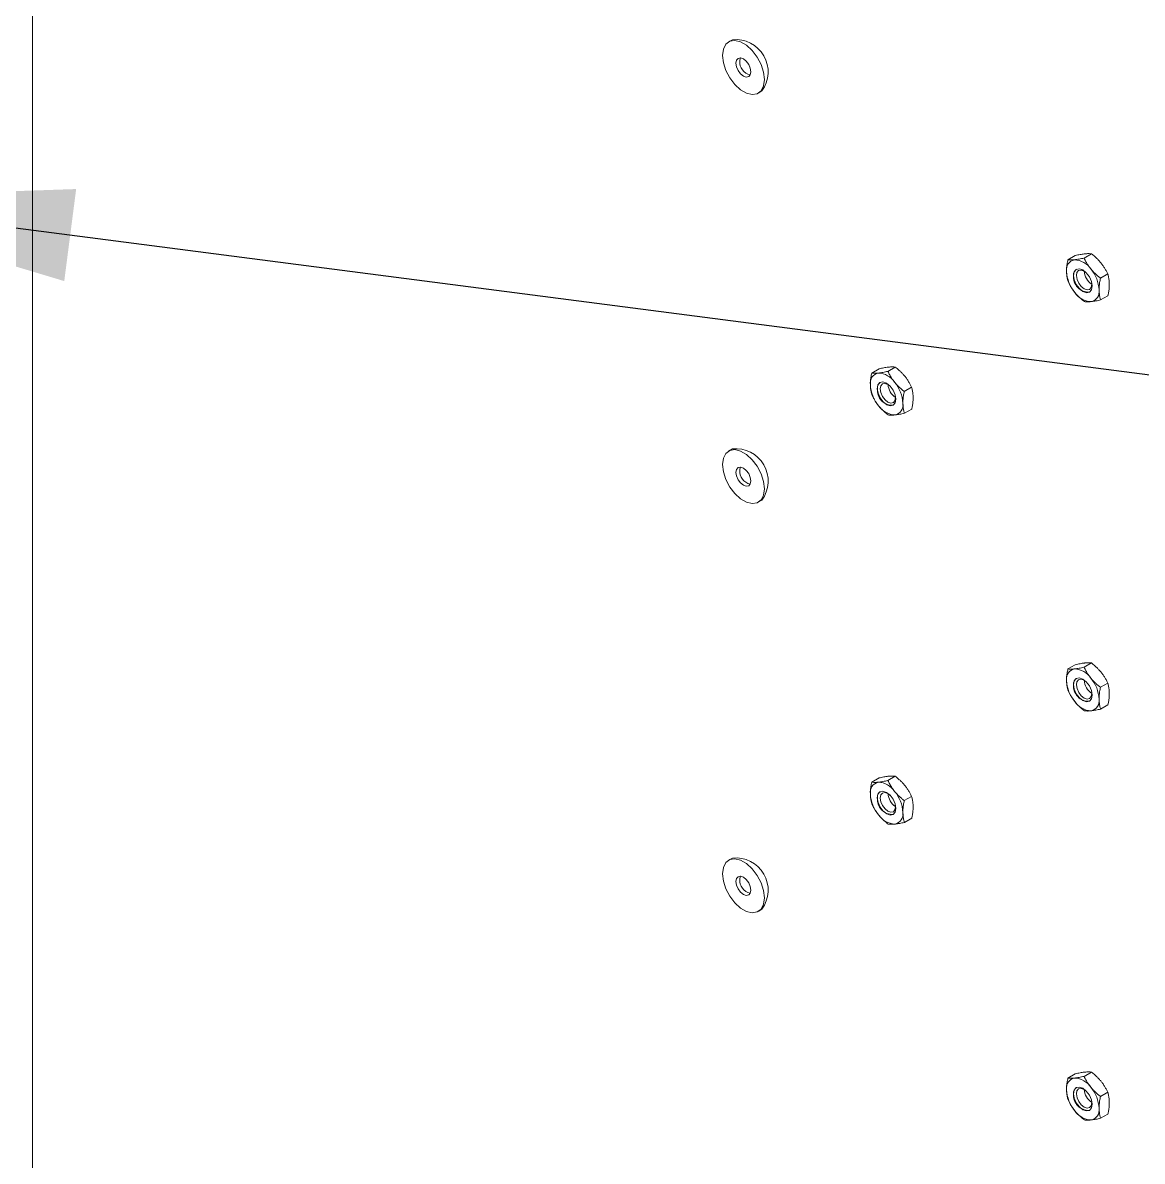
# Model space of a CAD drawing. Header units: inches. Extents: x 0.03 to 2.74, y 0.01 to 1.91.
# Drawn here: x 0.45074 to 0.49371, y 1.16855 to 1.21225 of the extents above; entities that cross this region are included whole.
import ezdxf

# ---------------------------------------------------------------- set-up
doc = ezdxf.new("R2010")
doc.units = ezdxf.units.IN
doc.header["$MEASUREMENT"] = 0
doc.layers.add('SLD-0_0', color=7, linetype='Continuous')
doc.dimstyles.new('SLDDIMSTYLE1', dxfattribs={"dimtxt": 0.18, "dimasz": 0.01083333333333333, "dimexe": 0, "dimexo": 0.0625, "dimgap": 0, "dimtad": 0, "dimtih": 1, "dimtoh": 1, "dimdec": 0, "dimrnd": 1e-09, "dimzin": 0, "dimdsep": 46, "dimtxsty": 'Standard', "dimsah": 1, "dimcen": 0.09, "dimadec": 0, "dimazin": 0, "dimtfac": 0.01083333333333333, "dimtdec": 0, "dimtofl": 0, "dimtmove": 0, "dimatfit": 3, "dimfxl": 1, "dimfrac": 2, "dimtolj": 1, "dimtzin": 0, "dimarcsym": 0})

msp = doc.modelspace()

# ---------------------------------------------------------------- linework, layer by layer
at = {"color": 7, "linetype": 'Continuous', "lineweight": 15}
for p, q in [((0.4511098901171616, 1.06459551041576), (0.4511098901171616, 1.279199185334451)), ((0.4779756667339475, 1.211595774355839), (0.4778329034023936, 1.211513358838796)), ((0.4789684864573256, 1.209546258151984), (0.4791112497888794, 1.209628673669026)), ((0.4908556644768962, 1.203151819680499), (0.4911366914570902, 1.20331405310293)), ((0.4914768172638069, 1.203216450940426), (0.4917578442440008, 1.203378684362856)), ((0.4921047878118534, 1.20244435238928), (0.4923858147920473, 1.202606585811711)), ((0.4921116055729898, 1.201607622578209), (0.4923926325531837, 1.201769856000639)), ((0.4833248825110967, 1.198804377347235), (0.4836059094912906, 1.198966610769665)), ((0.4839460185301187, 1.198869051102534), (0.4842270455103126, 1.199031284524965)), ((0.4845740053044955, 1.198096976360663), (0.4848550322846895, 1.198259209783094)), ((0.4845808560598508, 1.197260227863493), (0.4848618830400446, 1.197422461285923)), ((0.4779756667339475, 1.195893066434959), (0.4778329034023938, 1.195810650917916)), ((0.4789684864573256, 1.193843550231104), (0.4791112497888794, 1.193925965748146)), ((0.4908556644768962, 1.18744911175962), (0.4911366914570902, 1.18761134518205)), ((0.4914768172638069, 1.187513743019546), (0.4917578442440008, 1.187675976441976)), ((0.4921047878118534, 1.186741644468401), (0.4923858147920473, 1.186903877890831)), ((0.4921116055729898, 1.185904914657329), (0.4923926325531837, 1.18606714807976)), ((0.4833248825110967, 1.183101669426355), (0.4836059094912906, 1.183263902848785)), ((0.4839460185301187, 1.183166343181654), (0.4842270455103126, 1.183328576604085)), ((0.4845740053044955, 1.182394268439783), (0.4848550322846895, 1.182556501862214)), ((0.4845808560598508, 1.181557519942613), (0.4848618830400446, 1.181719753365044)), ((0.4779756667339475, 1.180190358514079), (0.4778329034023938, 1.180107942997036)), ((0.4789684864573256, 1.178140842310224), (0.4791112497888794, 1.178223257827266)), ((0.4908556644768962, 1.17174640383874), (0.4911366914570902, 1.17190863726117)), ((0.4914768172638069, 1.171811035098666), (0.4917578442440008, 1.171973268521097)), ((0.4921047878118534, 1.171038936547521), (0.4923858147920473, 1.171201169969951)), ((0.4921116055729898, 1.170202206736449), (0.4923926325531837, 1.17036444015888))]:
    msp.add_line(p, q, dxfattribs=at)
at = {"color": 7, "linetype": 'Continuous', "lineweight": 15, "flags": 128}
for points in [[(0.4775976511898689, 1.210993395778754), (0.4776301801038334, 1.211235874956034), (0.4777251315465745, 1.211421152827812), (0.4778748131168992, 1.211534219282805), (0.4780670985041702, 1.211565914349264), (0.4782864098898765, 1.2115136702814), (0.4785149799698428, 1.211381719582885), (0.478734291355549, 1.211180752114571), (0.4789265767428202, 1.210927049065543), (0.4790762583131449, 1.210641163948001), (0.479171209755886, 1.210346257473945), (0.4792037386698504, 1.210066221212026), (0.4791712097558858, 1.209823742034746), (0.4790762583131449, 1.209638464162968), (0.4789265767428201, 1.209525397707974), (0.478734291355549, 1.209493702641516), (0.4785149799698428, 1.209545946709379), (0.4782864098898765, 1.209677897407895), (0.4780670985041702, 1.209878864876208), (0.4778748131168992, 1.210132567925237), (0.4777251315465745, 1.210418453042779), (0.4776301801038334, 1.210713359516835), (0.4775976511898689, 1.210993395778754)], [(0.4781151682667519, 1.210694639529475), (0.4781369026898281, 1.21080826923147), (0.4781987970901665, 1.21087950581065), (0.4782914286063897, 1.210897504143596), (0.4784006949298596, 1.210859524147272), (0.4785099612533295, 1.210771347931828), (0.4786025927695528, 1.210646399526747), (0.4786644871698912, 1.210503701194043), (0.4786862215929675, 1.210364977461305), (0.4786644871698912, 1.210251347759309), (0.4786025927695528, 1.210180111180129), (0.4785099612533295, 1.210162112847184), (0.4784006949298596, 1.210200092843508), (0.4782914286063897, 1.210288269058951), (0.4781987970901665, 1.210413217464032), (0.4781369026898281, 1.210555915796737), (0.4781151682667519, 1.210694639529475)], [(0.4782579315983056, 1.210777055046517), (0.4782796660213818, 1.210890684748513), (0.478283231615889, 1.210898140798216)], [(0.4917847413155698, 1.202145382992859), (0.4917588656427018, 1.202002310280448), (0.4916825956766313, 1.201911792086368), (0.4915675428283036, 1.201887608985117), (0.4914312228509198, 1.20193344263464), (0.4912943892252928, 1.202042315277282), (0.4911778736305248, 1.202197652040133), (0.4910994145097023, 1.202375804309179), (0.4910709565527372, 1.202549650016413), (0.4910968322256051, 1.202692722728823), (0.4911731021916756, 1.202783240922904), (0.4912881550400034, 1.202807424024155), (0.4914244750173872, 1.202761590374631), (0.491561308643014, 1.202652717731989), (0.4916778242377822, 1.202497380969139), (0.4917562833586046, 1.202319228700093), (0.4917847413155698, 1.202145382992859)], [(0.4917705521175071, 1.202208620285341), (0.4917492046873911, 1.202090585297603), (0.4916862819653829, 1.202015907787486), (0.4915913633655125, 1.201995956728954), (0.4914788993841709, 1.202033769489811), (0.4913660116430287, 1.202123589419991), (0.491269886277345, 1.202251742249342), (0.4912051575026666, 1.202398717871305), (0.4911816796881702, 1.202542140579773), (0.4912030271182863, 1.202660175567512), (0.4912659498402944, 1.202734853077629), (0.4913608684401649, 1.202754804136161), (0.4914733324215065, 1.202716991375304), (0.4915014642340319, 1.202699504132054)], [(0.4842539754213696, 1.197797983413054), (0.4842281060086981, 1.197654905719844), (0.4841518413733223, 1.197564380419166), (0.4840367921146376, 1.197540189167434), (0.4839004734393544, 1.19758601486343), (0.4837636386300528, 1.197694880960348), (0.4836471195460384, 1.197850213581808), (0.4835686551616042, 1.198028364744285), (0.4835401909679989, 1.198202212548237), (0.4835660603806704, 1.198345290241447), (0.4836423250160461, 1.198435815542124), (0.4837573742747309, 1.198460006793857), (0.4838936929500141, 1.198414181097861), (0.4840305277593156, 1.198305315000943), (0.48414704684333, 1.198149982379483), (0.4842255112277643, 1.197971831217006), (0.4842539754213696, 1.197797983413054)], [(0.4842397862503848, 1.197861217390304), (0.4842184439849309, 1.197743178293406), (0.4841555256607458, 1.197668494920347), (0.484060610022331, 1.197648537137668), (0.4839481471152224, 1.197686343336864), (0.4838352583975486, 1.197776157866822), (0.4837391301532367, 1.197904307279526), (0.4836743970360785, 1.19805128198857), (0.4836509140763541, 1.19819470642683), (0.4836722563418081, 1.198312745523728), (0.4837351746659931, 1.198387428896787), (0.483830090304408, 1.198407386679466), (0.4839425532115166, 1.19836958048027), (0.4839706850734208, 1.198352094694739)], [(0.4775976511898689, 1.195290687857874), (0.4776301801038334, 1.195533167035154), (0.4777251315465745, 1.195718444906932), (0.4778748131168992, 1.195831511361926), (0.4780670985041702, 1.195863206428384), (0.4782864098898765, 1.19581096236052), (0.4785149799698428, 1.195679011662005), (0.478734291355549, 1.195478044193692), (0.4789265767428202, 1.195224341144663), (0.4790762583131449, 1.194938456027121), (0.479171209755886, 1.194643549553065), (0.4792037386698504, 1.194363513291146), (0.479171209755886, 1.194121034113866), (0.4790762583131449, 1.193935756242088), (0.4789265767428201, 1.193822689787094), (0.478734291355549, 1.193790994720636), (0.4785149799698428, 1.1938432387885), (0.4782864098898765, 1.193975189487015), (0.4780670985041702, 1.194176156955328), (0.4778748131168992, 1.194429860004357), (0.4777251315465745, 1.194715745121899), (0.4776301801038334, 1.195010651595955), (0.4775976511898689, 1.195290687857874)], [(0.4781151682667519, 1.194991931608595), (0.4781369026898281, 1.195105561310591), (0.4781987970901665, 1.19517679788977), (0.4782914286063897, 1.195194796222716), (0.4784006949298596, 1.195156816226392), (0.4785099612533295, 1.195068640010948), (0.4786025927695528, 1.194943691605868), (0.4786644871698912, 1.194800993273163), (0.4786862215929675, 1.194662269540425), (0.4786644871698912, 1.19454863983843), (0.4786025927695528, 1.19447740325925), (0.4785099612533295, 1.194459404926304), (0.4784006949298596, 1.194497384922628), (0.4782914286063897, 1.194585561138072), (0.4781987970901665, 1.194710509543152), (0.4781369026898281, 1.194853207875857), (0.4781151682667519, 1.194991931608595)], [(0.4782579315983056, 1.195074347125637), (0.4782796660213818, 1.195187976827633), (0.4782832316158974, 1.195195432877353)], [(0.4917847413155698, 1.186442675071979), (0.4917588656427018, 1.186299602359568), (0.4916825956766313, 1.186209084165488), (0.4915675428283036, 1.186184901064237), (0.4914312228509198, 1.186230734713761), (0.4912943892252928, 1.186339607356402), (0.4911778736305248, 1.186494944119253), (0.4910994145097023, 1.186673096388299), (0.4910709565527372, 1.186846942095533), (0.4910968322256051, 1.186990014807944), (0.4911731021916756, 1.187080533002024), (0.4912881550400034, 1.187104716103275), (0.4914244750173872, 1.187058882453751), (0.491561308643014, 1.18695000981111), (0.4916778242377822, 1.186794673048259), (0.4917562833586046, 1.186616520779213), (0.4917847413155698, 1.186442675071979)], [(0.4917705521175071, 1.186505912364462), (0.4917492046873911, 1.186387877376723), (0.4916862819653829, 1.186313199866607), (0.4915913633655125, 1.186293248808074), (0.4914788993841709, 1.186331061568932), (0.4913660116430287, 1.186420881499111), (0.491269886277345, 1.186549034328462), (0.4912051575026666, 1.186696009950425), (0.4911816796881702, 1.186839432658894), (0.4912030271182863, 1.186957467646633), (0.4912659498402944, 1.187032145156749), (0.4913608684401649, 1.187052096215281), (0.4914733324215065, 1.187014283454424), (0.4915014642340319, 1.186996796211175)], [(0.4842539754213696, 1.182095275492174), (0.4842281060086981, 1.181952197798965), (0.4841518413733223, 1.181861672498287), (0.4840367921146376, 1.181837481246554), (0.4839004734393544, 1.18188330694255), (0.4837636386300528, 1.181992173039468), (0.4836471195460384, 1.182147505660928), (0.4835686551616042, 1.182325656823405), (0.4835401909679989, 1.182499504627357), (0.4835660603806704, 1.182642582320567), (0.4836423250160461, 1.182733107621245), (0.4837573742747309, 1.182757298872977), (0.4838936929500141, 1.182711473176981), (0.4840305277593156, 1.182602607080063), (0.48414704684333, 1.182447274458603), (0.4842255112277643, 1.182269123296126), (0.4842539754213696, 1.182095275492174)], [(0.4842243364823568, 1.182272936996004), (0.4842397862503848, 1.182158509469424), (0.4842184439849309, 1.182040470372526), (0.4841555256607458, 1.181965786999467), (0.484060610022331, 1.181945829216788), (0.4839481471152224, 1.181983635415984), (0.4838352583975486, 1.182073449945942), (0.4837391301532367, 1.182201599358647), (0.4836743970360785, 1.18234857406769), (0.4836509140763541, 1.182491998505951), (0.4836722563418081, 1.182610037602848), (0.4837351746659931, 1.182684720975908), (0.483830090304408, 1.182704678758587), (0.4839425532115166, 1.182666872559391), (0.4840395604025433, 1.182593013079977)], [(0.4775976511898689, 1.179587979936994), (0.4776301801038334, 1.179830459114274), (0.4777251315465745, 1.180015736986052), (0.4778748131168992, 1.180128803441046), (0.4780670985041702, 1.180160498507504), (0.4782864098898765, 1.18010825443964), (0.4785149799698428, 1.179976303741125), (0.478734291355549, 1.179775336272812), (0.4789265767428202, 1.179521633223783), (0.4790762583131449, 1.179235748106241), (0.479171209755886, 1.178940841632185), (0.4792037386698504, 1.178660805370266), (0.479171209755886, 1.178418326192986), (0.4790762583131449, 1.178233048321208), (0.4789265767428201, 1.178119981866214), (0.478734291355549, 1.178088286799756), (0.4785149799698428, 1.17814053086762), (0.4782864098898765, 1.178272481566135), (0.4780670985041702, 1.178473449034448), (0.4778748131168992, 1.178727152083477), (0.4777251315465745, 1.179013037201019), (0.4776301801038334, 1.179307943675076), (0.4775976511898689, 1.179587979936994)], [(0.4781151682667519, 1.179289223687715), (0.4781369026898281, 1.179402853389711), (0.4781987970901665, 1.179474089968891), (0.4782914286063897, 1.179492088301836), (0.4784006949298596, 1.179454108305512), (0.4785099612533295, 1.179365932090069), (0.4786025927695528, 1.179240983684988), (0.4786644871698912, 1.179098285352283), (0.4786862215929675, 1.178959561619545), (0.4786644871698912, 1.17884593191755), (0.4786025927695528, 1.17877469533837), (0.4785099612533295, 1.178756697005424), (0.4784006949298596, 1.178794677001748), (0.4782914286063897, 1.178882853217192), (0.4781987970901665, 1.179007801622272), (0.4781369026898281, 1.179150499954977), (0.4781151682667519, 1.179289223687715)], [(0.4782579315983056, 1.179371639204758), (0.4782796660213818, 1.179485268906753), (0.4782832316158203, 1.17949272495632)], [(0.4917847413155698, 1.170739967151099), (0.4917588656427018, 1.170596894438688), (0.4916825956766313, 1.170506376244608), (0.4915675428283036, 1.170482193143357), (0.4914312228509198, 1.170528026792881), (0.4912943892252928, 1.170636899435523), (0.4911778736305248, 1.170792236198373), (0.4910994145097023, 1.170970388467419), (0.4910709565527372, 1.171144234174653), (0.4910968322256051, 1.171287306887064), (0.4911731021916756, 1.171377825081144), (0.4912881550400034, 1.171402008182395), (0.4914244750173872, 1.171356174532872), (0.491561308643014, 1.17124730189023), (0.4916778242377822, 1.17109196512738), (0.4917562833586046, 1.170913812858333), (0.4917847413155698, 1.170739967151099)], [(0.4917705521175071, 1.170803204443582), (0.4917492046873911, 1.170685169455843), (0.4916862819653829, 1.170610491945727), (0.4915913633655125, 1.170590540887195), (0.4914788993841709, 1.170628353648052), (0.4913660116430287, 1.170718173578231), (0.491269886277345, 1.170846326407583), (0.4912051575026666, 1.170993302029546), (0.4911816796881702, 1.171136724738014), (0.4912030271182863, 1.171254759725753), (0.4912659498402944, 1.171329437235869), (0.4913608684401649, 1.171349388294401), (0.4914733324215065, 1.171311575533544), (0.4915014642340319, 1.171294088290295)]]:
    msp.add_lwpolyline(points, dxfattribs=at)
at = {"color": 7, "linetype": 'Continuous', "lineweight": 15}
for centre, radius, start, end in [((0.4781074278311217, 1.210360509002929), 0.001242272707108387, 323.9061200998806, 96.08850336741804), ((0.4787794776700915, 1.21075238307022), 0.0005221293052584673, 177.2916159290086, 256.8757973956007), ((0.4911898059698436, 1.202767830403718), 0.0003922112161219115, 101.6725125776516, 189.7736395477196), ((0.4910728168984129, 1.202357237940059), 0.0007955835406430506, 33.65967114225334, 87.28840926606055), ((0.492163660016489, 1.202773182928343), 0.001362273226266257, 183.0268246943468, 220.038147476135), ((0.4916472867545258, 1.202487260844319), 0.0005754807595315956, 173.5140693568773, 273.7308895533181), ((0.4913094140269856, 1.202588957058007), 0.0002367846383817947, 123.1218372961809, 188.9140358476762), ((0.4921238687072791, 1.202749107158362), 0.0006424616648466623, 182.983141702697, 236.6314845533142), ((0.4906920378518189, 1.20192185008093), 0.001362273226265065, 3.02682469433003, 40.03814747614997), ((0.4916658918984629, 1.201927202605554), 0.0003922112161220586, 281.6725125776777, 9.773639547747967), ((0.4917828809698935, 1.202337795069212), 0.0007955835406423489, 213.6596711421987, 267.288409266079), ((0.4836590558878493, 1.198420398693893), 0.0003922297693017969, 101.6779591405911, 189.7761323109099), ((0.4835420774635177, 1.198009865933831), 0.0007955321090198175, 33.66075963220011, 87.29190492155016), ((0.4846329230978792, 1.198425777217121), 0.001362304164357504, 183.0286917926679, 220.0394384867822), ((0.4841165162571278, 1.198139835721141), 0.0005754744839525998, 173.5152353407419, 273.7314050148076), ((0.4837786566993838, 1.198241531988019), 0.0002367947171712217, 123.122676464839, 188.9166899447946), ((0.4845931059032318, 1.198401691192174), 0.0006424654155408315, 182.9847483884544, 236.6313913940383), ((0.4831612432914933, 1.197574418744172), 0.001362304164352994, 3.028691792601926, 40.03943848682254), ((0.4841351105015187, 1.197579797267398), 0.0003922297693017268, 281.6779591406382, 9.776132310966169), ((0.484252088925851, 1.19799033002746), 0.0007955321090204639, 213.6607596322276, 267.2919049215205), ((0.4781074278311217, 1.19465780108205), 0.001242272707108518, 323.9061200998723, 96.08850336741804), ((0.4787794776700778, 1.195049675149333), 0.0005221293052453248, 177.2916159281586, 256.8757973988565), ((0.4911898059698436, 1.187065122482838), 0.0003922112161218738, 101.6725125776516, 189.7736395476876), ((0.4910728168984126, 1.186654530019179), 0.0007955835406435279, 33.65967114226888, 87.2884092660421), ((0.4921636600164888, 1.187070475007463), 0.00136227322626603, 183.0268246943379, 220.038147476141), ((0.491647286754526, 1.18678455292344), 0.0005754807595318482, 173.5140693569012, 273.7308895532987), ((0.4913094140269857, 1.186886249137127), 0.0002367846383819592, 123.121837296244, 188.91403584767), ((0.4921238687072773, 1.187046399237481), 0.0006424616648447293, 182.9831417026264, 236.6314845538328), ((0.4906920378518189, 1.18621914216005), 0.001362273226265065, 3.02682469433003, 40.03814747614997), ((0.4916658918984622, 1.186224494684674), 0.0003922112161227151, 281.6725125777729, 9.773639547731447), ((0.4917828809698944, 1.186635087148333), 0.0007955835406435589, 213.6596711422298, 267.288409266019), ((0.4836590558878493, 1.182717690773013), 0.0003922297693015794, 101.6779591405977, 189.7761323109419), ((0.4835420774635177, 1.182307158012951), 0.0007955321090199714, 33.66075963221343, 87.29190492155092), ((0.4846329230978776, 1.182723069296241), 0.001362304164355713, 183.0286917926434, 220.0394384867972), ((0.4841165162571281, 1.182437127800261), 0.000575474483952889, 173.515235340767, 273.7314050147772), ((0.4837786566993961, 1.182538824067134), 0.0002367947171825154, 123.1226764665911, 188.9166899430606), ((0.4845931059032531, 1.182698983271301), 0.0006424654155623575, 182.9847483890279, 236.6313913846523), ((0.4831612432914933, 1.181871710823292), 0.001362304164353174, 3.028691792620577, 40.03943848683684), ((0.4841351105015187, 1.181877089346518), 0.0003922297693017268, 281.6779591406382, 9.776132310966169), ((0.4842520889258506, 1.18228762210658), 0.0007955321090199767, 213.6607596322142, 267.2919049215437), ((0.4781074278311218, 1.17895509316117), 0.001242272707108428, 323.9061200998693, 96.08850336742314), ((0.4787794776701825, 1.179346967228504), 0.000522129305347379, 177.291615934178, 256.8757973704858), ((0.4911898059698432, 1.171362414561959), 0.0003922112161214753, 101.6725125775946, 189.7736395476986), ((0.4910728168984138, 1.170951822098301), 0.0007955835406414499, 33.65967114219563, 87.28840926611913), ((0.4921636600164888, 1.171367767086583), 0.001362273226266001, 183.0268246943193, 220.0381474761268), ((0.4916472867545264, 1.17108184500256), 0.0005754807595321219, 173.5140693569055, 273.7308895532586), ((0.4913094140269859, 1.171183541216247), 0.0002367846383820893, 123.1218372962777, 188.9140358476106), ((0.4921238687072792, 1.171343691316602), 0.0006424616648468962, 182.9831417027163, 236.6314845536066), ((0.4906920378518204, 1.17051643423917), 0.001362273226263589, 3.026824694324156, 40.03814747617773), ((0.4916658918984626, 1.170521786763794), 0.0003922112161222944, 281.6725125777173, 9.773639547709116), ((0.4917828809698931, 1.170932379227452), 0.0007955835406415117, 213.6596711421743, 267.288409266104)]:
    msp.add_arc(centre, radius, start, end, dxfattribs=at)
for points, knots in [([(0.4915030539413353, 1.203378573357611), (0.4914956341186165, 1.203377771467356), (0.4914638599809839, 1.203374337507774), (0.4914039379941115, 1.203366123163423), (0.491319982307573, 1.203351921607328), (0.4912308171220041, 1.203334609883226), (0.4911681014448795, 1.203320912955858), (0.4911366914570902, 1.20331405310293)], [0, 0, 0, 0, 0.07000203757735392, 0.2997719030337703, 0.5308036500301704, 0.7650116797094344, 1, 1, 1, 1]), ([(0.4917578442440008, 1.203378684362856), (0.4917407488598809, 1.20338067930014), (0.491706501030343, 1.203384675833447), (0.491646952558384, 1.203386775944866), (0.4915804209112657, 1.203385538744009), (0.4915288978795252, 1.203380900100092), (0.4915030539413353, 1.203378573357611)], [0, 0, 0, 0, 0.2472686137513905, 0.4953625653849267, 0.7468740051199227, 1, 1, 1, 1]), ([(0.4921276156088137, 1.203024839712002), (0.4921201150552983, 1.203033947797564), (0.4920879782951018, 1.203072972165694), (0.4920273654031848, 1.203139923340758), (0.4919354495858306, 1.203230296603967), (0.4918449000029363, 1.2033096710489), (0.4917816396027473, 1.203359820630187), (0.4917578442440008, 1.203378684362856)], [0, 0, 0, 0, 0.07000319901083674, 0.2999346668220136, 0.531476153727749, 0.8237650572866139, 1, 1, 1, 1]), ([(0.4908032872666748, 1.202701250150245), (0.4908033468819146, 1.202720356767806), (0.4908034662328062, 1.202758608594893), (0.4908081696542445, 1.202851063836042), (0.4908222905022762, 1.202981432965845), (0.4908445027701515, 1.203094834962202), (0.4908556644768962, 1.203151819680499)], [0, 0, 0, 0, 0.1340924543909093, 0.2684557516677656, 0.6323976274506588, 1, 1, 1, 1]), ([(0.4911104547795618, 1.203151930685744), (0.491103161125995, 1.20315120163139), (0.4910719272864463, 1.203148079579253), (0.491020370793403, 1.203144694531694), (0.4909595152544199, 1.203143828406931), (0.4909043036191571, 1.203146117650202), (0.4908718954896163, 1.203149916897638), (0.4908556644768962, 1.203151819680499)], [0, 0, 0, 0, 0.07000203757685035, 0.2997719030330514, 0.5308036500302095, 0.7650116797095712, 1, 1, 1, 1]), ([(0.4914768172638069, 1.203216450940426), (0.4914437733425551, 1.203209238983197), (0.4913775752054226, 1.203194790996532), (0.4912829654165561, 1.203176650640531), (0.4911924058596115, 1.203161542422585), (0.491137830010223, 1.203155141424552), (0.4911104547795618, 1.203151930685744)], [0, 0, 0, 0, 0.2472686137510743, 0.4953625653846844, 0.7468740051198178, 1, 1, 1, 1]), ([(0.4917350164470404, 1.202798197040135), (0.4917276420276163, 1.202807377941358), (0.4916960456996737, 1.202846714294388), (0.4916438158211757, 1.202918504880089), (0.4915769592200024, 1.203023344520874), (0.4915217843340885, 1.203123140343692), (0.4914891083239528, 1.203190945917538), (0.4914768172638069, 1.203216450940426)], [0, 0, 0, 0, 0.07000319901106562, 0.2999346668220455, 0.5314761537277802, 0.8237650572865668, 1, 1, 1, 1]), ([(0.4923858147920473, 1.202606585811711), (0.4923684442438981, 1.202642351064764), (0.4923336451678536, 1.202714000948814), (0.4922732506768296, 1.202819931241127), (0.4922058569146825, 1.202924499645805), (0.4921537516132947, 1.202991321758913), (0.4921276156088137, 1.203024839712002)], [0, 0, 0, 0, 0.2472686137513586, 0.4953625653849345, 0.7468740051198657, 1, 1, 1, 1]), ([(0.4908624822380326, 1.202315089869428), (0.4908580951166122, 1.202330162052545), (0.4908493175379813, 1.20236031787906), (0.4908305812413005, 1.202436046021194), (0.4908095955408349, 1.202546054421153), (0.4908053984696323, 1.202649310479596), (0.4908032872666748, 1.202701250150245)], [0, 0, 0, 0, 0.1285821625209017, 0.2572620937263441, 0.6263893585300009, 1, 1, 1, 1]), ([(0.4921047878118534, 1.20244435238928), (0.4920714687265721, 1.202470910747822), (0.4920047193429329, 1.2025241161119), (0.4919092635350018, 1.202609805936793), (0.4918178418630283, 1.202700503324381), (0.4917626837439925, 1.202765563083373), (0.4917350164470404, 1.202798197040135)], [0, 0, 0, 0, 0.2472686137513865, 0.495362565385157, 0.746874005120196, 1, 1, 1, 1]), ([(0.4920524106016319, 1.201993782859027), (0.4920524702168716, 1.202012889476587), (0.4920525895677633, 1.202051141303674), (0.4920572929892015, 1.202143596544823), (0.4920714138372332, 1.202273965674626), (0.4920936261051087, 1.202387367670984), (0.4921047878118534, 1.20244435238928)], [0, 0, 0, 0, 0.1340924543912422, 0.2684557516680615, 0.6323976274509643, 1, 1, 1, 1]), ([(0.492445009763405, 1.202220425530893), (0.4924446407987232, 1.202239284734532), (0.4924439021241167, 1.202277041234042), (0.4924377431275646, 1.202363225734761), (0.4924216399250874, 1.202476146891596), (0.4923977962726362, 1.20256296137108), (0.4923858147920473, 1.202606585811711)], [0, 0, 0, 0, 0.1340924543913391, 0.2684557516682931, 0.6323976274509223, 1, 1, 1, 1]), ([(0.4908624822380327, 1.202315089869428), (0.4908798527861818, 1.202279324616374), (0.4909146518622264, 1.202207674732325), (0.4909750463532502, 1.202101744440011), (0.4910424401153975, 1.201997176035334), (0.4910945454167854, 1.201930353922226), (0.4911206814212664, 1.201896835969137)], [0, 0, 0, 0, 0.247268613751129, 0.4953625653849381, 0.7468740051195931, 1, 1, 1, 1]), ([(0.4921116055729898, 1.201607622578209), (0.4921072184515694, 1.201622694761327), (0.4920984408729384, 1.201652850587841), (0.4920797045762571, 1.201728578729975), (0.4920587188757919, 1.201838587129935), (0.4920545218045892, 1.201941843188377), (0.4920524106016319, 1.201993782859027)], [0, 0, 0, 0, 0.128582162520864, 0.2572620937263659, 0.6263893585301881, 1, 1, 1, 1]), ([(0.4923926325531837, 1.201769856000639), (0.4923967341260662, 1.20178982860267), (0.4924049403905017, 1.201829788993091), (0.492422272945032, 1.201926339239818), (0.4924412778181691, 1.202059433706517), (0.4924437607856942, 1.202166546069234), (0.492445009763405, 1.202220425530893)], [0, 0, 0, 0, 0.1285821625213117, 0.2572620937264924, 0.6263893585303106, 1, 1, 1, 1]), ([(0.4911206814212664, 1.201896835969137), (0.4911281819747818, 1.201887727883575), (0.4911603187349782, 1.201848703515444), (0.4912209316268952, 1.20178175234038), (0.4913128474442493, 1.201691379077171), (0.4914033970271435, 1.201612004632238), (0.4914666574273329, 1.201561855050951), (0.4914904527860795, 1.201542991318282)], [0, 0, 0, 0, 0.07000319901083478, 0.2999346668219035, 0.5314761537276249, 0.8237650572864672, 1, 1, 1, 1]), ([(0.491745243088745, 1.201543102323527), (0.4917526629114635, 1.201543904213782), (0.4917844370490956, 1.201547338173365), (0.4918443590359686, 1.201555552517716), (0.491928314722507, 1.20156975407381), (0.4920174799080761, 1.201587065797913), (0.4920801955852005, 1.20160076272528), (0.4921116055729898, 1.201607622578209)], [0, 0, 0, 0, 0.07000203757670102, 0.2997719030334692, 0.5308036500302811, 0.7650116797094935, 1, 1, 1, 1]), ([(0.4914904527860795, 1.201542991318282), (0.4915075481701991, 1.201540996380999), (0.4915417959997367, 1.201536999847692), (0.4916013444716962, 1.201534899736273), (0.4916678761188142, 1.201536136937129), (0.4917193991505549, 1.201540775581047), (0.491745243088745, 1.201543102323527)], [0, 0, 0, 0, 0.2472686137511412, 0.4953625653847896, 0.746874005119685, 1, 1, 1, 1]), ([(0.4839722635915914, 1.199031152272033), (0.4839648439674663, 1.199030349878476), (0.4839330706802772, 1.199026913763589), (0.4838731501980738, 1.199018695605909), (0.4837891964661096, 1.199004489096277), (0.4837000332292516, 1.198987172433497), (0.4836373188360507, 1.198973472252242), (0.4836059094912906, 1.198966610769665)], [0, 0, 0, 0, 0.07000203757735932, 0.2997719030337804, 0.530803650030166, 0.7650116797094257, 1, 1, 1, 1]), ([(0.4842270455103126, 1.199031284524965), (0.4842099508029428, 1.19903327774714), (0.4841757043291638, 1.199037270844506), (0.4841161579379395, 1.199039365682654), (0.4840496284111434, 1.199038123108201), (0.4839981068114612, 1.199033480834974), (0.4839722635915914, 1.199031152272033)], [0, 0, 0, 0, 0.2472686137513822, 0.4953625653849364, 0.746874005119938, 1, 1, 1, 1]), ([(0.4845968249882907, 1.198677451778747), (0.4845893242425958, 1.19868655958232), (0.4845571866589896, 1.198725582742242), (0.4844965723091822, 1.19879253177811), (0.4844046544405428, 1.19888290203142), (0.4843141029749382, 1.198962273713807), (0.4842508413352834, 1.199012421476397), (0.4842270455103126, 1.199031284524965)], [0, 0, 0, 0, 0.07000319901082286, 0.2999346668219973, 0.5314761537277539, 0.8237650572866385, 1, 1, 1, 1]), ([(0.4832725217979849, 1.198353798473931), (0.4832725806646838, 1.198372905515424), (0.4832726985169822, 1.198411158191231), (0.4832773984163286, 1.198503615427098), (0.4832915144676068, 1.198633987273516), (0.4833137227879795, 1.198747391505521), (0.4833248825110967, 1.198804377347235)], [0, 0, 0, 0, 0.1340924543909529, 0.2684557516677544, 0.6323976274506575, 1, 1, 1, 1]), ([(0.483579664429818, 1.198804509600166), (0.4835723709748448, 1.19880378004251), (0.4835411379857398, 1.198800655835068), (0.4834895829973654, 1.19879726697418), (0.4834287294129564, 1.19879639589588), (0.4833735197264046, 1.198798680200473), (0.4833411128807873, 1.198802476194022), (0.4833248825110967, 1.198804377347235)], [0, 0, 0, 0, 0.07000203757685917, 0.2997719030330656, 0.5308036500302168, 0.7650116797095813, 1, 1, 1, 1]), ([(0.4839460185301187, 1.198869051102534), (0.4839129752856168, 1.198861837430198), (0.4838467785042433, 1.198847386007591), (0.4837521707961117, 1.19882924037832), (0.4836616133594892, 1.198814126786777), (0.4836070389421591, 1.198807722159435), (0.483579664429818, 1.198804509600166)], [0, 0, 0, 0, 0.2472686137510659, 0.495362565384694, 0.7468740051198329, 1, 1, 1, 1]), ([(0.4842042258265175, 1.19845080910688), (0.4841968512149137, 1.198459989726114), (0.4841652540635614, 1.198499324870935), (0.4841130227271732, 1.19857111331744), (0.4840461640747146, 1.198675949948326), (0.4839909873060902, 1.198775743008599), (0.4839583100564889, 1.198843546763748), (0.4839460185301187, 1.198869051102534)], [0, 0, 0, 0, 0.07000319901105186, 0.2999346668220295, 0.5314761537277853, 0.8237650572865658, 1, 1, 1, 1]), ([(0.4848550322846895, 1.198259209783094), (0.4848376610816474, 1.198294974075208), (0.4848028606936315, 1.198366622034171), (0.4847424641890749, 1.19847254937198), (0.4846750683750867, 1.198577114765943), (0.4846229616878919, 1.198643934845625), (0.4845968249882907, 1.198677451778747)], [0, 0, 0, 0, 0.2472686137513688, 0.4953625653849258, 0.7468740051198866, 1, 1, 1, 1]), ([(0.483331733266452, 1.197967628850064), (0.4833273454540825, 1.197982701424497), (0.4833185664930282, 1.19801285803394), (0.4832998267996768, 1.19808858809976), (0.4832788363061533, 1.198198599214242), (0.4832746350872905, 1.19830185762169), (0.4832725217979849, 1.198353798473931)], [0, 0, 0, 0, 0.128582162520871, 0.2572620937263372, 0.6263893585299832, 1, 1, 1, 1]), ([(0.4845740053044955, 1.198096976360663), (0.4845406855643214, 1.198123533758265), (0.4844739348687109, 1.198176737197256), (0.484378477047247, 1.198262424067646), (0.4842870533234324, 1.198353118444519), (0.4842318938185899, 1.198418176170085), (0.4842042258265175, 1.19845080910688)], [0, 0, 0, 0, 0.2472686137513709, 0.4953625653851486, 0.7468740051201904, 1, 1, 1, 1]), ([(0.4845216445913834, 1.19764639748736), (0.4845217034580824, 1.197665504528852), (0.4845218213103807, 1.19770375720466), (0.4845265212097271, 1.197796214440527), (0.4845406372610055, 1.197926586286945), (0.4845628455813784, 1.19803999051895), (0.4845740053044955, 1.198096976360663)], [0, 0, 0, 0, 0.1340924543912398, 0.2684557516680567, 0.6323976274509472, 1, 1, 1, 1]), ([(0.4849142437531566, 1.197873040159227), (0.4849138740399341, 1.197891899786797), (0.4849131338667342, 1.197929657135028), (0.4849069713480904, 1.198015843630465), (0.4848908633488595, 1.198128767503915), (0.4848670157489058, 1.198215584219046), (0.4848550322846895, 1.198259209783094)], [0, 0, 0, 0, 0.1340924543913297, 0.2684557516683283, 0.6323976274508724, 1, 1, 1, 1]), ([(0.483331733266452, 1.197967628850064), (0.483349104469494, 1.19793186455795), (0.48338390485751, 1.197860216598987), (0.4834443013620666, 1.197754289261178), (0.483511697176055, 1.197649723867215), (0.4835638038632496, 1.197582903787534), (0.4835899405628509, 1.197549386854411)], [0, 0, 0, 0, 0.2472686137511327, 0.4953625653849428, 0.7468740051195946, 1, 1, 1, 1]), ([(0.4845808560598508, 1.197260227863493), (0.4845764682474814, 1.197275300437926), (0.484567689286427, 1.197305457047368), (0.4845489495930753, 1.197381187113189), (0.4845279590995518, 1.197491198227671), (0.4845237578806891, 1.197594456635118), (0.4845216445913834, 1.19764639748736)], [0, 0, 0, 0, 0.1285821625208779, 0.2572620937263431, 0.6263893585301323, 1, 1, 1, 1]), ([(0.4848618830400446, 1.197422461285923), (0.4848659839219782, 1.197442434279269), (0.4848741888039903, 1.197482395452618), (0.4848915179618501, 1.197578947623032), (0.484910518041929, 1.197712044804254), (0.4849129968617942, 1.197819159515975), (0.4849142437531566, 1.197873040159227)], [0, 0, 0, 0, 0.1285821625213258, 0.2572620937265226, 0.6263893585303619, 1, 1, 1, 1]), ([(0.4835899405628509, 1.197549386854411), (0.4835974413085458, 1.197540279050838), (0.4836295788921519, 1.197501255890916), (0.4836901932419592, 1.197434306855048), (0.4837821111105988, 1.197343936601738), (0.4838726625762031, 1.197264564919351), (0.4839359242158582, 1.197214417156761), (0.4839597200408291, 1.197195554108193)], [0, 0, 0, 0, 0.07000319901081953, 0.2999346668219084, 0.5314761537276349, 0.8237650572864695, 1, 1, 1, 1]), ([(0.4839597200408291, 1.197195554108193), (0.4839768147481989, 1.197193560886018), (0.4840110612219776, 1.197189567788652), (0.484070607613202, 1.197187472950503), (0.4841371371399982, 1.197188715524956), (0.4841886587396803, 1.197193357798183), (0.4842145019595503, 1.197195686361125)], [0, 0, 0, 0, 0.2472686137511459, 0.495362565384772, 0.7468740051196591, 1, 1, 1, 1]), ([(0.4842145019595503, 1.197195686361125), (0.4842219215836753, 1.197196488754682), (0.4842536948708639, 1.197199924869569), (0.4843136153530676, 1.197208143027249), (0.484397569085032, 1.197222349536881), (0.4844867323218901, 1.197239666199661), (0.4845494467150909, 1.197253366380916), (0.4845808560598508, 1.197260227863493)], [0, 0, 0, 0, 0.07000203757668076, 0.2997719030334602, 0.5308036500302641, 0.7650116797094786, 1, 1, 1, 1]), ([(0.4915030539413353, 1.187675865436731), (0.4914956341186165, 1.187675063546476), (0.491463859980984, 1.187671629586894), (0.4914039379941115, 1.187663415242543), (0.491319982307573, 1.187649213686448), (0.4912308171220041, 1.187631901962346), (0.4911681014448795, 1.187618205034978), (0.4911366914570902, 1.18761134518205)], [0, 0, 0, 0, 0.07000203757736577, 0.2997719030337895, 0.5308036500301697, 0.7650116797094275, 1, 1, 1, 1]), ([(0.4917578442440008, 1.187675976441976), (0.4917407488598809, 1.18767797137926), (0.4917065010303429, 1.187681967912567), (0.491646952558384, 1.187684068023986), (0.4915804209112657, 1.18768283082313), (0.4915288978795252, 1.187678192179212), (0.4915030539413353, 1.187675865436731)], [0, 0, 0, 0, 0.2472686137513939, 0.4953625653849471, 0.746874005119933, 1, 1, 1, 1]), ([(0.4921276156088137, 1.187322131791122), (0.4921201150552983, 1.187331239876684), (0.4920879782951019, 1.187370264244815), (0.4920273654031848, 1.187437215419879), (0.4919354495858305, 1.187527588683088), (0.4918449000029363, 1.18760696312802), (0.4917816396027474, 1.187657112709307), (0.4917578442440008, 1.187675976441976)], [0, 0, 0, 0, 0.07000319901084912, 0.2999346668220096, 0.531476153727742, 0.823765057286629, 1, 1, 1, 1]), ([(0.4908032872666748, 1.186998542229366), (0.4908033468819146, 1.187017648846926), (0.4908034662328062, 1.187055900674013), (0.4908081696542445, 1.187148355915162), (0.4908222905022762, 1.187278725044965), (0.4908445027701515, 1.187392127041323), (0.4908556644768962, 1.18744911175962)], [0, 0, 0, 0, 0.1340924543909328, 0.2684557516677585, 0.6323976274506686, 1, 1, 1, 1]), ([(0.4911104547795618, 1.187449222764865), (0.491103161125995, 1.187448493710511), (0.4910719272864463, 1.187445371658373), (0.491020370793403, 1.187441986610814), (0.4909595152544198, 1.187441120486051), (0.4909043036191571, 1.187443409729322), (0.4908718954896163, 1.187447208976758), (0.4908556644768962, 1.18744911175962)], [0, 0, 0, 0, 0.07000203757683658, 0.2997719030330513, 0.5308036500302095, 0.7650116797095712, 1, 1, 1, 1]), ([(0.4914768172638069, 1.187513743019546), (0.4914437733425551, 1.187506531062318), (0.4913775752054226, 1.187492083075653), (0.4912829654165561, 1.187473942719651), (0.4911924058596114, 1.187458834501705), (0.4911378300102231, 1.187452433503672), (0.4911104547795618, 1.187449222764865)], [0, 0, 0, 0, 0.2472686137510743, 0.495362565384698, 0.7468740051198177, 1, 1, 1, 1]), ([(0.4917350164470404, 1.187095489119255), (0.4917276420276163, 1.187104670020478), (0.4916960456996739, 1.187144006373508), (0.4916438158211757, 1.187215796959209), (0.4915769592200024, 1.187320636599994), (0.4915217843340885, 1.187420432422812), (0.4914891083239529, 1.187488237996659), (0.4914768172638069, 1.187513743019546)], [0, 0, 0, 0, 0.07000319901106565, 0.2999346668220323, 0.531476153727767, 0.8237650572865667, 1, 1, 1, 1]), ([(0.4923858147920473, 1.186903877890831), (0.4923684442438981, 1.186939643143885), (0.4923336451678536, 1.187011293027934), (0.4922732506768296, 1.187117223320247), (0.4922058569146826, 1.187221791724925), (0.4921537516132946, 1.187288613838033), (0.4921276156088137, 1.187322131791122)], [0, 0, 0, 0, 0.2472686137513619, 0.4953625653849411, 0.7468740051198888, 1, 1, 1, 1]), ([(0.4908624822380326, 1.186612381948548), (0.4908580951166122, 1.186627454131665), (0.4908493175379812, 1.18665760995818), (0.4908305812413004, 1.186733338100315), (0.4908095955408349, 1.186843346500273), (0.4908053984696323, 1.186946602558716), (0.4908032872666748, 1.186998542229366)], [0, 0, 0, 0, 0.1285821625208824, 0.2572620937263581, 0.626389358530008, 1, 1, 1, 1]), ([(0.4921047878118534, 1.186741644468401), (0.4920714687265721, 1.186768202826942), (0.4920047193429331, 1.18682140819102), (0.4919092635350018, 1.186907098015913), (0.4918178418630282, 1.186997795403501), (0.4917626837439925, 1.187062855162493), (0.4917350164470404, 1.187095489119255)], [0, 0, 0, 0, 0.2472686137513638, 0.4953625653851374, 0.7468740051201928, 1, 1, 1, 1]), ([(0.4920524106016319, 1.186291074938147), (0.4920524702168716, 1.186310181555707), (0.4920525895677633, 1.186348433382794), (0.4920572929892014, 1.186440888623943), (0.4920714138372334, 1.186571257753747), (0.4920936261051087, 1.186684659750104), (0.4921047878118534, 1.186741644468401)], [0, 0, 0, 0, 0.1340924543912422, 0.2684557516680346, 0.6323976274509377, 1, 1, 1, 1]), ([(0.492445009763405, 1.186517717610013), (0.4924446407987232, 1.186536576813652), (0.4924439021241167, 1.186574333313162), (0.4924377431275647, 1.186660517813881), (0.4924216399250874, 1.186773438970716), (0.4923977962726363, 1.1868602534502), (0.4923858147920473, 1.186903877890831)], [0, 0, 0, 0, 0.1340924543913392, 0.2684557516682933, 0.6323976274508959, 1, 1, 1, 1]), ([(0.4908624822380327, 1.186612381948548), (0.4908798527861818, 1.186576616695494), (0.4909146518622263, 1.186504966811445), (0.4909750463532505, 1.186399036519132), (0.4910424401153974, 1.186294468114454), (0.4910945454167854, 1.186227646001346), (0.4911206814212664, 1.186194128048257)], [0, 0, 0, 0, 0.2472686137511388, 0.4953625653849315, 0.7468740051195966, 1, 1, 1, 1]), ([(0.4921116055729898, 1.185904914657329), (0.4921072184515694, 1.185919986840447), (0.4920984408729384, 1.185950142666961), (0.4920797045762573, 1.186025870809096), (0.4920587188757918, 1.186135879209055), (0.4920545218045892, 1.186239135267497), (0.4920524106016319, 1.186291074938147)], [0, 0, 0, 0, 0.128582162520864, 0.2572620937263395, 0.6263893585301613, 1, 1, 1, 1]), ([(0.4923926325531837, 1.18606714807976), (0.4923967341260662, 1.18608712068179), (0.4924049403905016, 1.186127081072211), (0.4924222729450322, 1.186223631318938), (0.4924412778181691, 1.186356725785638), (0.4924437607856944, 1.186463838148354), (0.492445009763405, 1.186517717610013)], [0, 0, 0, 0, 0.1285821625213379, 0.2572620937264923, 0.6263893585303375, 1, 1, 1, 1]), ([(0.4911206814212664, 1.186194128048257), (0.4911281819747816, 1.186185019962695), (0.4911603187349781, 1.186145995594565), (0.4912209316268953, 1.186079044419501), (0.4913128474442493, 1.185988671156291), (0.4914033970271435, 1.185909296711359), (0.4914666574273329, 1.185859147130072), (0.4914904527860795, 1.185840283397403)], [0, 0, 0, 0, 0.07000319901082146, 0.2999346668219034, 0.5314761537276248, 0.8237650572864801, 1, 1, 1, 1]), ([(0.4914904527860795, 1.185840283397403), (0.4915075481701991, 1.185838288460119), (0.4915417959997367, 1.185834291926812), (0.4916013444716962, 1.185832191815393), (0.4916678761188141, 1.185833429016249), (0.4917193991505549, 1.185838067660167), (0.491745243088745, 1.185840394402647)], [0, 0, 0, 0, 0.2472686137511378, 0.4953625653847692, 0.7468740051196612, 1, 1, 1, 1]), ([(0.491745243088745, 1.185840394402647), (0.4917526629114635, 1.185841196292903), (0.4917844370490956, 1.185844630252485), (0.4918443590359685, 1.185852844596836), (0.4919283147225069, 1.185867046152931), (0.4920174799080762, 1.185884357877033), (0.4920801955852005, 1.185898054804401), (0.4921116055729898, 1.185904914657329)], [0, 0, 0, 0, 0.07000203757668731, 0.2997719030334694, 0.5308036500302676, 0.7650116797094801, 1, 1, 1, 1]), ([(0.4839722635915914, 1.183328444351153), (0.4839648439674664, 1.183327641957596), (0.4839330706802772, 1.183324205842709), (0.4838731501980738, 1.183315987685029), (0.4837891964661096, 1.183301781175397), (0.4837000332292517, 1.183284464512617), (0.4836373188360507, 1.183270764331362), (0.4836059094912906, 1.183263902848785)], [0, 0, 0, 0, 0.07000203757737399, 0.2997719030337844, 0.5308036500301732, 0.765011679709436, 1, 1, 1, 1]), ([(0.4842270455103126, 1.183328576604085), (0.4842099508029428, 1.18333056982626), (0.4841757043291638, 1.183334562923626), (0.4841161579379395, 1.183336657761775), (0.4840496284111434, 1.183335415187322), (0.4839981068114613, 1.183330772914094), (0.4839722635915914, 1.183328444351153)], [0, 0, 0, 0, 0.2472686137513955, 0.4953625653849363, 0.746874005119938, 1, 1, 1, 1]), ([(0.4845968249882907, 1.182974743857867), (0.4845893242425958, 1.18298385166144), (0.4845571866589894, 1.183022874821362), (0.4844965723091824, 1.18308982385723), (0.4844046544405427, 1.18318019411054), (0.4843141029749382, 1.183259565792927), (0.4842508413352834, 1.183309713555517), (0.4842270455103126, 1.183328576604085)], [0, 0, 0, 0, 0.07000319901084857, 0.2999346668220201, 0.5314761537277473, 0.8237650572866281, 1, 1, 1, 1]), ([(0.4832725217979849, 1.182651090553052), (0.4832725806646838, 1.182670197594544), (0.4832726985169821, 1.182708450270351), (0.4832773984163287, 1.182800907506218), (0.4832915144676067, 1.182931279352636), (0.4833137227879796, 1.183044683584641), (0.4833248825110967, 1.183101669426355)], [0, 0, 0, 0, 0.1340924543909258, 0.2684557516677543, 0.6323976274506575, 1, 1, 1, 1]), ([(0.483579664429818, 1.183101801679286), (0.4835723709748448, 1.183101072121631), (0.4835411379857397, 1.183097947914188), (0.4834895829973653, 1.1830945590533), (0.4834287294129564, 1.183093687975), (0.4833735197264047, 1.183095972279594), (0.4833411128807875, 1.183099768273143), (0.4833248825110967, 1.183101669426355)], [0, 0, 0, 0, 0.07000203757684637, 0.299771903033056, 0.5308036500302102, 0.7650116797095782, 1, 1, 1, 1]), ([(0.4839460185301187, 1.183166343181654), (0.4839129752856168, 1.183159129509318), (0.4838467785042431, 1.183144678086712), (0.4837521707961115, 1.18312653245744), (0.4836616133594892, 1.183111418865898), (0.4836070389421591, 1.183105014238555), (0.483579664429818, 1.183101801679286)], [0, 0, 0, 0, 0.2472686137510725, 0.495362565384694, 0.746874005119826, 1, 1, 1, 1]), ([(0.4842042258265175, 1.182748101186), (0.4841968512149137, 1.182757281805234), (0.4841652540635616, 1.182796616950056), (0.4841130227271732, 1.18286840539656), (0.4840461640747146, 1.182973242027446), (0.4839909873060902, 1.183073035087719), (0.4839583100564889, 1.183140838842869), (0.4839460185301187, 1.183166343181654)], [0, 0, 0, 0, 0.07000319901106426, 0.299934666822039, 0.5314761537277655, 0.8237650572865551, 1, 1, 1, 1]), ([(0.4848550322846895, 1.182556501862214), (0.4848376610816474, 1.182592266154328), (0.4848028606936315, 1.182663914113291), (0.4847424641890749, 1.182769841451101), (0.4846750683750867, 1.182874406845064), (0.484622961687892, 1.182941226924745), (0.4845968249882907, 1.182974743857867)], [0, 0, 0, 0, 0.2472686137513689, 0.4953625653849522, 0.7468740051198867, 1, 1, 1, 1]), ([(0.483331733266452, 1.182264920929184), (0.4833273454540825, 1.182279993503617), (0.4833185664930282, 1.18231015011306), (0.4832998267996768, 1.18238588017888), (0.4832788363061534, 1.182495891293362), (0.4832746350872905, 1.18259914970081), (0.4832725217979849, 1.182651090553052)], [0, 0, 0, 0, 0.1285821625208938, 0.2572620937263566, 0.6263893585300199, 1, 1, 1, 1]), ([(0.4845740053044955, 1.182394268439783), (0.4845406855643214, 1.182420825837386), (0.4844739348687109, 1.182474029276377), (0.4843784770472471, 1.182559716146766), (0.4842870533234322, 1.18265041052364), (0.4842318938185897, 1.182715468249205), (0.4842042258265175, 1.182748101186)], [0, 0, 0, 0, 0.2472686137513709, 0.4953625653851487, 0.7468740051201906, 1, 1, 1, 1]), ([(0.4845216445913834, 1.18194368956648), (0.4845217034580824, 1.181962796607973), (0.4845218213103807, 1.18200104928378), (0.4845265212097271, 1.182093506519647), (0.4845406372610055, 1.182223878366065), (0.4845628455813784, 1.18233728259807), (0.4845740053044955, 1.182394268439783)], [0, 0, 0, 0, 0.1340924543912398, 0.2684557516680567, 0.6323976274509472, 1, 1, 1, 1]), ([(0.4849142437531566, 1.182170332238347), (0.4849138740399342, 1.182189191865917), (0.4849131338667342, 1.182226949214148), (0.4849069713480904, 1.182313135709585), (0.4848908633488595, 1.182426059583035), (0.4848670157489058, 1.182512876298166), (0.4848550322846895, 1.182556501862214)], [0, 0, 0, 0, 0.1340924543913367, 0.2684557516683154, 0.6323976274509054, 1, 1, 1, 1]), ([(0.483331733266452, 1.182264920929184), (0.483349104469494, 1.18222915663707), (0.4833839048575098, 1.182157508678107), (0.4834443013620666, 1.182051581340298), (0.483511697176055, 1.181947015946335), (0.4835638038632496, 1.181880195866654), (0.4835899405628509, 1.181846678933531)], [0, 0, 0, 0, 0.2472686137511359, 0.4953625653849361, 0.7468740051195911, 1, 1, 1, 1]), ([(0.4845808560598508, 1.181557519942613), (0.4845764682474813, 1.181572592517046), (0.4845676892864269, 1.181602749126489), (0.4845489495930754, 1.181678479192309), (0.4845279590995517, 1.181788490306791), (0.4845237578806891, 1.181891748714239), (0.4845216445913834, 1.18194368956648)], [0, 0, 0, 0, 0.1285821625208518, 0.2572620937263434, 0.6263893585301593, 1, 1, 1, 1]), ([(0.4848618830400446, 1.181719753365044), (0.4848659839219782, 1.181739726358389), (0.4848741888039901, 1.181779687531738), (0.4848915179618503, 1.181876239702152), (0.484910518041929, 1.182009336883374), (0.4849129968617942, 1.182116451595095), (0.4849142437531566, 1.182170332238347)], [0, 0, 0, 0, 0.1285821625213258, 0.2572620937264962, 0.6263893585303354, 1, 1, 1, 1]), ([(0.4835899405628509, 1.181846678933531), (0.4835974413085458, 1.181837571129958), (0.483629578892152, 1.181798547970036), (0.4836901932419592, 1.181731598934169), (0.4837821111105986, 1.181641228680858), (0.4838726625762033, 1.181561856998471), (0.4839359242158582, 1.181511709235881), (0.4839597200408291, 1.181492846187314)], [0, 0, 0, 0, 0.07000319901082044, 0.2999346668218991, 0.5314761537276418, 0.823765057286467, 1, 1, 1, 1]), ([(0.4839597200408291, 1.181492846187314), (0.4839768147481989, 1.181490852965138), (0.4840110612219776, 1.181486859867772), (0.4840706076132022, 1.181484765029624), (0.4841371371399981, 1.181486007604076), (0.4841886587396803, 1.181490649877304), (0.4842145019595503, 1.181492978440245)], [0, 0, 0, 0, 0.2472686137511494, 0.4953625653847653, 0.7468740051196695, 1, 1, 1, 1]), ([(0.4842145019595503, 1.181492978440245), (0.4842219215836753, 1.181493780833802), (0.4842536948708639, 1.181497216948689), (0.4843136153530676, 1.18150543510637), (0.484397569085032, 1.181519641616001), (0.4844867323218901, 1.181536958278781), (0.484549446715091, 1.181550658460036), (0.4845808560598509, 1.181557519942613)], [0, 0, 0, 0, 0.07000203757669453, 0.2997719030334603, 0.5308036500302777, 0.7650116797094654, 1, 1, 1, 1]), ([(0.4915030539413353, 1.171973157515851), (0.4914956341186165, 1.171972355625597), (0.491463859980984, 1.171968921666014), (0.4914039379941115, 1.171960707321663), (0.491319982307573, 1.171946505765568), (0.4912308171220041, 1.171929194041466), (0.4911681014448795, 1.171915497114099), (0.4911366914570902, 1.17190863726117)], [0, 0, 0, 0, 0.07000203757736577, 0.2997719030337896, 0.5308036500301697, 0.7650116797094275, 1, 1, 1, 1]), ([(0.4917578442440008, 1.171973268521097), (0.4917407488598809, 1.17197526345838), (0.4917065010303429, 1.171979259991687), (0.491646952558384, 1.171981360103106), (0.4915804209112657, 1.17198012290225), (0.4915288978795252, 1.171975484258332), (0.4915030539413353, 1.171973157515851)], [0, 0, 0, 0, 0.247268613751394, 0.4953625653849471, 0.746874005119933, 1, 1, 1, 1]), ([(0.4921276156088137, 1.171619423870242), (0.4921201150552983, 1.171628531955804), (0.4920879782951019, 1.171667556323935), (0.4920273654031847, 1.171734507498999), (0.4919354495858306, 1.171824880762208), (0.4918449000029365, 1.17190425520714), (0.4917816396027473, 1.171954404788427), (0.4917578442440008, 1.171973268521097)], [0, 0, 0, 0, 0.07000319901084913, 0.2999346668220096, 0.5314761537277422, 0.8237650572866291, 1, 1, 1, 1]), ([(0.4908032872666748, 1.171295834308486), (0.4908033468819146, 1.171314940926046), (0.4908034662328062, 1.171353192753133), (0.4908081696542445, 1.171445647994282), (0.4908222905022762, 1.171576017124085), (0.4908445027701515, 1.171689419120443), (0.4908556644768962, 1.17174640383874)], [0, 0, 0, 0, 0.1340924543909328, 0.2684557516677585, 0.6323976274506686, 1, 1, 1, 1]), ([(0.4911104547795618, 1.171746514843985), (0.4911031611259951, 1.171745785789631), (0.4910719272864462, 1.171742663737493), (0.4910203707934031, 1.171739278689935), (0.4909595152544198, 1.171738412565172), (0.4909043036191571, 1.171740701808443), (0.4908718954896163, 1.171744501055878), (0.4908556644768962, 1.17174640383874)], [0, 0, 0, 0, 0.07000203757683658, 0.2997719030330514, 0.5308036500302095, 0.7650116797095712, 1, 1, 1, 1]), ([(0.4914768172638069, 1.171811035098666), (0.4914437733425551, 1.171803823141438), (0.4913775752054226, 1.171789375154773), (0.4912829654165561, 1.171771234798772), (0.4911924058596114, 1.171756126580826), (0.4911378300102231, 1.171749725582793), (0.4911104547795618, 1.171746514843985)], [0, 0, 0, 0, 0.2472686137510743, 0.495362565384698, 0.7468740051198177, 1, 1, 1, 1]), ([(0.4917350164470404, 1.171392781198375), (0.4917276420276163, 1.171401962099598), (0.4916960456996739, 1.171441298452629), (0.4916438158211757, 1.171513089038329), (0.4915769592200024, 1.171617928679114), (0.4915217843340885, 1.171717724501932), (0.4914891083239529, 1.171785530075779), (0.4914768172638069, 1.171811035098666)], [0, 0, 0, 0, 0.07000319901106565, 0.2999346668220323, 0.531476153727767, 0.8237650572865667, 1, 1, 1, 1]), ([(0.4923858147920473, 1.171201169969951), (0.4923684442438981, 1.171236935223005), (0.4923336451678536, 1.171308585107054), (0.4922732506768296, 1.171414515399368), (0.4922058569146826, 1.171519083804045), (0.4921537516132947, 1.171585905917153), (0.4921276156088137, 1.171619423870242)], [0, 0, 0, 0, 0.247268613751362, 0.4953625653849412, 0.746874005119889, 1, 1, 1, 1]), ([(0.4908624822380326, 1.170909674027668), (0.4908580951166122, 1.170924746210786), (0.4908493175379812, 1.1709549020373), (0.4908305812413004, 1.171030630179435), (0.4908095955408349, 1.171140638579393), (0.4908053984696323, 1.171243894637837), (0.4908032872666748, 1.171295834308486)], [0, 0, 0, 0, 0.1285821625208824, 0.2572620937263581, 0.626389358530008, 1, 1, 1, 1]), ([(0.4921047878118534, 1.171038936547521), (0.4920714687265721, 1.171065494906063), (0.4920047193429328, 1.17111870027014), (0.4919092635350018, 1.171204390095033), (0.4918178418630283, 1.171295087482621), (0.4917626837439925, 1.171360147241614), (0.4917350164470404, 1.171392781198375)], [0, 0, 0, 0, 0.2472686137513639, 0.4953625653851375, 0.746874005120193, 1, 1, 1, 1]), ([(0.4920524106016319, 1.170588367017267), (0.4920524702168716, 1.170607473634828), (0.4920525895677633, 1.170645725461914), (0.4920572929892014, 1.170738180703063), (0.4920714138372334, 1.170868549832867), (0.4920936261051087, 1.170981951829224), (0.4921047878118534, 1.171038936547521)], [0, 0, 0, 0, 0.1340924543912422, 0.2684557516680346, 0.6323976274509377, 1, 1, 1, 1]), ([(0.492445009763405, 1.170815009689134), (0.4924446407987232, 1.170833868892772), (0.4924439021241167, 1.170871625392282), (0.4924377431275647, 1.170957809893002), (0.4924216399250874, 1.171070731049836), (0.4923977962726363, 1.171157545529321), (0.4923858147920473, 1.171201169969951)], [0, 0, 0, 0, 0.1340924543913392, 0.2684557516682933, 0.6323976274508959, 1, 1, 1, 1]), ([(0.4908624822380327, 1.170909674027668), (0.4908798527861818, 1.170873908774615), (0.4909146518622263, 1.170802258890565), (0.4909750463532505, 1.170696328598252), (0.4910424401153974, 1.170591760193574), (0.4910945454167854, 1.170524938080466), (0.4911206814212664, 1.170491420127378)], [0, 0, 0, 0, 0.2472686137511388, 0.4953625653849315, 0.7468740051195966, 1, 1, 1, 1]), ([(0.4921116055729898, 1.170202206736449), (0.4921072184515694, 1.170217278919567), (0.4920984408729384, 1.170247434746081), (0.4920797045762573, 1.170323162888216), (0.4920587188757918, 1.170433171288175), (0.4920545218045892, 1.170536427346618), (0.4920524106016319, 1.170588367017267)], [0, 0, 0, 0, 0.128582162520864, 0.2572620937263395, 0.6263893585301613, 1, 1, 1, 1]), ([(0.4923926325531837, 1.17036444015888), (0.4923967341260662, 1.17038441276091), (0.4924049403905016, 1.170424373151331), (0.4924222729450322, 1.170520923398059), (0.4924412778181691, 1.170654017864758), (0.4924437607856944, 1.170761130227475), (0.492445009763405, 1.170815009689134)], [0, 0, 0, 0, 0.1285821625213379, 0.2572620937264923, 0.6263893585303375, 1, 1, 1, 1]), ([(0.4911206814212664, 1.170491420127378), (0.4911281819747816, 1.170482312041815), (0.4911603187349781, 1.170443287673685), (0.4912209316268953, 1.170376336498621), (0.4913128474442493, 1.170285963235411), (0.4914033970271435, 1.170206588790479), (0.4914666574273329, 1.170156439209192), (0.4914904527860795, 1.170137575476523)], [0, 0, 0, 0, 0.07000319901082146, 0.2999346668219034, 0.5314761537276248, 0.8237650572864801, 1, 1, 1, 1]), ([(0.4914904527860795, 1.170137575476523), (0.4915075481701991, 1.170135580539239), (0.4915417959997367, 1.170131584005932), (0.4916013444716962, 1.170129483894514), (0.4916678761188142, 1.170130721095369), (0.4917193991505549, 1.170135359739287), (0.491745243088745, 1.170137686481768)], [0, 0, 0, 0, 0.2472686137511378, 0.4953625653847692, 0.7468740051196612, 1, 1, 1, 1]), ([(0.491745243088745, 1.170137686481768), (0.4917526629114635, 1.170138488372023), (0.4917844370490956, 1.170141922331605), (0.4918443590359686, 1.170150136675957), (0.491928314722507, 1.170164338232051), (0.492017479908076, 1.170181649956153), (0.4920801955852005, 1.170195346883521), (0.4921116055729898, 1.170202206736449)], [0, 0, 0, 0, 0.07000203757668731, 0.2997719030334693, 0.5308036500302675, 0.7650116797094801, 1, 1, 1, 1])]:
    msp.add_open_spline(points, degree=3, knots=knots, dxfattribs=at)

# ---------------------------------------------------------------- leaders
at = {"layer": 'SLD-0_0'}
msp.add_leader([(0.4418175912191717, 1.205488950112863), (0.5061845687001071, 1.197159844846693)], dimstyle='SLDDIMSTYLE1', override={"dimscale": 1, "dimgap": 0, "dimtad": 0, "dimclrd": 0}, dxfattribs=at)

doc.saveas('drawing.dxf')
